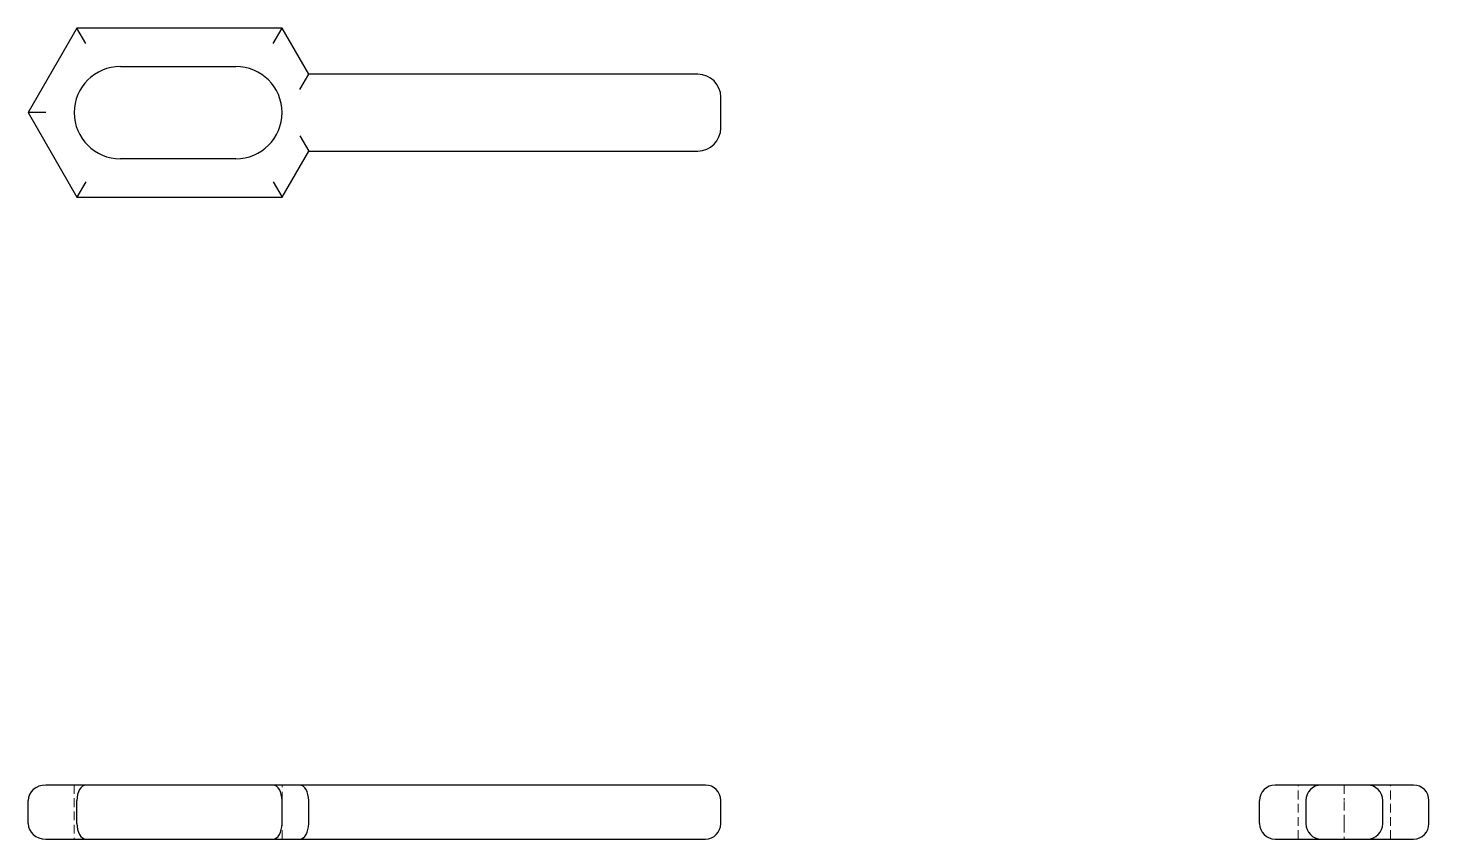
# Model space of a CAD drawing. Header units: millimetres. Extents: x 33 to 235, y 53 to 170.
import ezdxf

# ---------------------------------------------------------------- set-up
doc = ezdxf.new("R2010")
doc.units = ezdxf.units.MM
doc.linetypes.add('HIDDEN', pattern=[1.905, 1.27, -0.635])

msp = doc.modelspace()

# ---------------------------------------------------------------- linework, layer by layer
at = {"color": 7, "linetype": 'Continuous', "lineweight": 25}
for p, q in [((40.06, 170.22), (33, 158)), ((41.34, 168), (40.06, 170.22)), ((69.67, 170.22), (40.06, 170.22)), ((68.38, 168), (69.67, 170.22)), ((73.52, 163.56), (69.67, 170.22)), ((46.33, 164.67), (63, 164.67)), ((72.23, 161.33), (73.52, 163.56)), ((129.67, 163.56), (73.52, 163.56)), ((133, 155.78), (133, 160.22)), ((35.57, 158), (33, 158)), ((33, 158), (40.06, 145.78)), ((72.23, 154.67), (73.52, 152.44)), ((69.67, 145.78), (73.52, 152.44)), ((73.52, 152.44), (129.67, 152.44)), ((63, 151.33), (46.33, 151.33)), ((41.34, 148), (40.06, 145.78)), ((68.38, 148), (69.67, 145.78)), ((40.06, 145.78), (69.67, 145.78)), ((41.34, 60.89), (35.57, 60.89)), ((68.38, 60.89), (41.34, 60.89)), ((72.23, 60.89), (68.38, 60.89)), ((129.67, 60.89), (72.23, 60.89)), ((130.78, 60.89), (129.67, 60.89)), ((219.67, 60.89), (213, 60.89)), ((220.78, 60.89), (219.67, 60.89)), ((225.22, 60.89), (220.78, 60.89)), ((226.33, 60.89), (225.22, 60.89)), ((233, 60.89), (226.33, 60.89)), ((33, 55.33), (33, 58.67)), ((40.06, 55.33), (40.06, 58.67)), ((69.67, 55.33), (69.67, 58.67)), ((73.52, 55.33), (73.52, 58.67)), ((133, 55.33), (133, 58.67)), ((210.78, 55.33), (210.78, 58.67)), ((217.44, 58.67), (217.44, 55.33)), ((228.56, 55.33), (228.56, 58.67)), ((235.22, 55.33), (235.22, 58.67)), ((35.57, 53.11), (41.34, 53.11)), ((41.34, 53.11), (68.38, 53.11)), ((68.38, 53.11), (72.23, 53.11)), ((72.23, 53.11), (129.67, 53.11)), ((129.67, 53.11), (130.78, 53.11)), ((213, 53.11), (219.67, 53.11)), ((219.67, 53.11), (220.78, 53.11)), ((220.78, 53.11), (225.22, 53.11)), ((225.22, 53.11), (226.33, 53.11)), ((226.33, 53.11), (233, 53.11))]:
    msp.add_line(p, q, dxfattribs=at)
at = {"color": 7, "linetype": 'HIDDEN', "lineweight": 18}
for p, q in [((39.67, 60.89), (39.67, 53.11)), ((69.67, 58.67), (69.67, 60.89)), ((216.33, 53.11), (216.33, 60.89)), ((223, 60.89), (223, 58.67)), ((229.67, 53.11), (229.67, 60.89)), ((223, 55.33), (223, 58.67)), ((69.67, 53.11), (69.67, 55.33)), ((223, 55.33), (223, 53.11))]:
    msp.add_line(p, q, dxfattribs=at)
at = {"color": 7, "linetype": 'Continuous', "lineweight": 25}
for centre, radius, start, end in [((46.33, 158), 6.67, 90, 270), ((63, 158), 6.67, 270, 90), ((129.67, 160.22), 3.33, 0, 90), ((129.67, 155.78), 3.33, 270, 0), ((130.78, 58.67), 2.22, 0, 90), ((213, 58.67), 2.22, 90, 180), ((219.67, 58.67), 2.22, 90, 180), ((226.33, 58.67), 2.22, 0, 90), ((233, 58.67), 2.22, 0, 90), ((130.78, 55.33), 2.22, 270, 0), ((213, 55.33), 2.22, 180, 270), ((219.67, 55.33), 2.22, 180, 270), ((226.33, 55.33), 2.22, 270, 0), ((233, 55.33), 2.22, 270, 0)]:
    msp.add_arc(centre, radius, start, end, dxfattribs=at)
for centre, major_axis, ratio, start_param, end_param in [((35.57, 58.67), (-2.57, 0), 0.866025, 4.712389, 6.283185), ((41.34, 58.67), (0, 2.22), 0.57735, 0, 1.570796), ((68.38, 58.67), (0, 2.22), 0.57735, 4.712389, 6.283185), ((72.23, 58.67), (0, 2.22), 0.57735, 4.712389, 6.283185), ((35.57, 55.33), (-2.57, 0), 0.866025, 0, 1.570796), ((41.34, 55.33), (0, 2.22), 0.57735, 1.570796, 3.141593), ((68.38, 55.33), (0, 2.22), 0.57735, 3.141593, 4.712389), ((72.23, 55.33), (0, 2.22), 0.57735, 3.141593, 4.712389)]:
    msp.add_ellipse(centre, major_axis=major_axis, ratio=ratio, start_param=start_param, end_param=end_param, dxfattribs=at)

doc.saveas('drawing.dxf')
